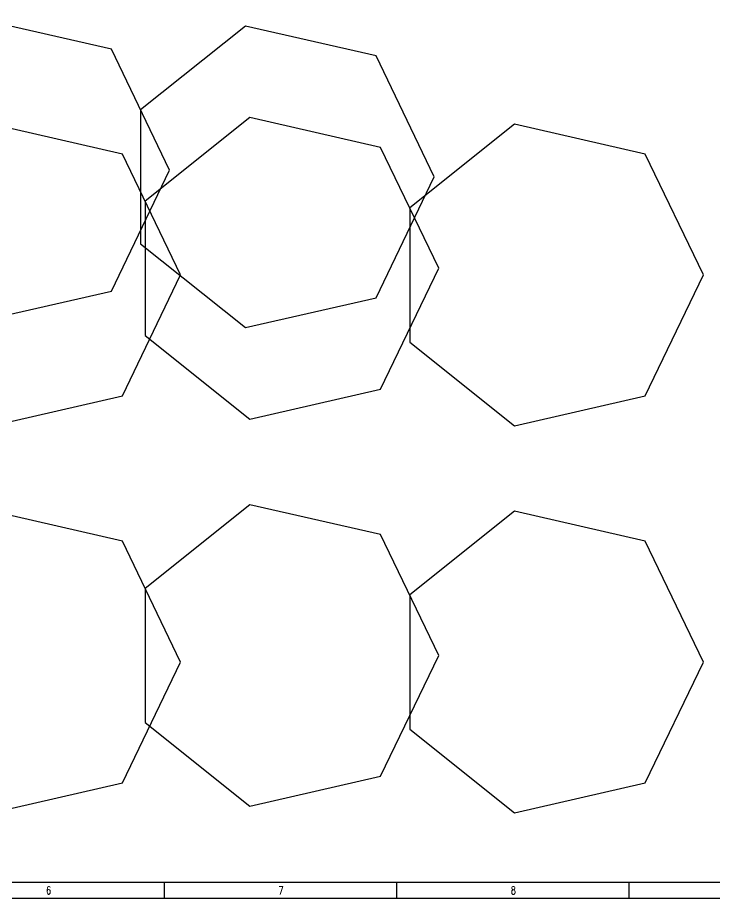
# Model space of a CAD drawing. Extents: x -383207 to 558143, y -95136 to 11777.
# Drawn here: x 351158 to 362042, y -93974 to -80226 of the extents above; entities that cross this region are included whole.
import ezdxf

# ---------------------------------------------------------------- set-up
doc = ezdxf.new("R2010")
doc.units = 0
doc.layers.get('0').update_dxf_attribs({"linetype": 'CONTINUOUS'})
doc.layers.add('B版云线202106', color=2, linetype='CONTINUOUS')
doc.styles.add('HZ', font='TXT.shx', dxfattribs={"width": 0.7, "bigfont": 'hz.shx'})

# ---------------------------------------------------------------- blocks, each defined once
blk = doc.blocks.new('tk1')
blk.add_lwpolyline([(46134, -541818), (82432, -541818), (82432, -562343), (46134, -562343)], close=True)
at = {"color": 4, "flags": 128}
for points in [[(67914, -562343), (67914, -562593)], [(71544, -562343), (71544, -562593)], [(75174, -562343), (75174, -562593)], [(82684, -562593), (45509, -562593)]]:
    blk.add_lwpolyline(points, dxfattribs=at)
at = {"color": 0, "style": 'HZ', "width": 0.7}
for s, p in [('6', (66072, -562530)), ('7', (69702, -562530)), ('8', (73332, -562530))]:
    blk.add_text(s, height=125, dxfattribs=at).set_placement(p)

msp = doc.modelspace()

# ---------------------------------------------------------------- linework, layer by layer
for points in [[(331042, -72948.5), (368217, -72948.5), (368217, -93973.5), (331042, -93973.5)], [(353533.3, -82607), (352624.5, -80719.9), (350582.6, -80253.8), (348945, -81559.7), (348945, -83654.2), (350582.6, -84960.1), (352624.5, -84494.1)], [(357667.2, -82710.7), (356758.5, -80823.6), (354716.5, -80357.5), (353078.9, -81663.4), (353078.9, -83757.9), (354716.5, -85063.8), (356758.5, -84597.8)], [(357737.7, -84138.4), (356828.9, -82251.3), (354786.9, -81785.2), (353149.4, -83091.1), (353149.4, -85185.6), (354786.9, -86491.5), (356828.9, -86025.4)], [(353703.6, -84242.1), (352794.9, -82355), (350752.9, -81888.9), (349115.3, -83194.8), (349115.3, -85289.3), (350752.9, -86595.2), (352794.9, -86129.1)], [(361871.6, -84242.1), (360962.8, -82355), (358920.8, -81888.9), (357283.3, -83194.8), (357283.3, -85289.3), (358920.8, -86595.2), (360962.8, -86129.1)], [(357737.7, -90181.3), (356828.9, -88294.2), (354786.9, -87828.2), (353149.4, -89134.1), (353149.4, -91228.6), (354786.9, -92534.4), (356828.9, -92068.4)], [(353703.6, -90285), (352794.9, -88397.9), (350752.9, -87931.9), (349115.3, -89237.8), (349115.3, -91332.3), (350752.9, -92638.2), (352794.9, -92172.1)], [(361871.6, -90285), (360962.8, -88397.9), (358920.8, -87931.9), (357283.3, -89237.8), (357283.3, -91332.3), (358920.8, -92638.2), (360962.8, -92172.1)]]:
    msp.add_lwpolyline(points, close=True)

# ---------------------------------------------------------------- block references
at = {"layer": 'B版云线202106'}
msp.add_blockref('tk1', (285533.2, 468619.2), dxfattribs=at)

doc.saveas('drawing.dxf')
